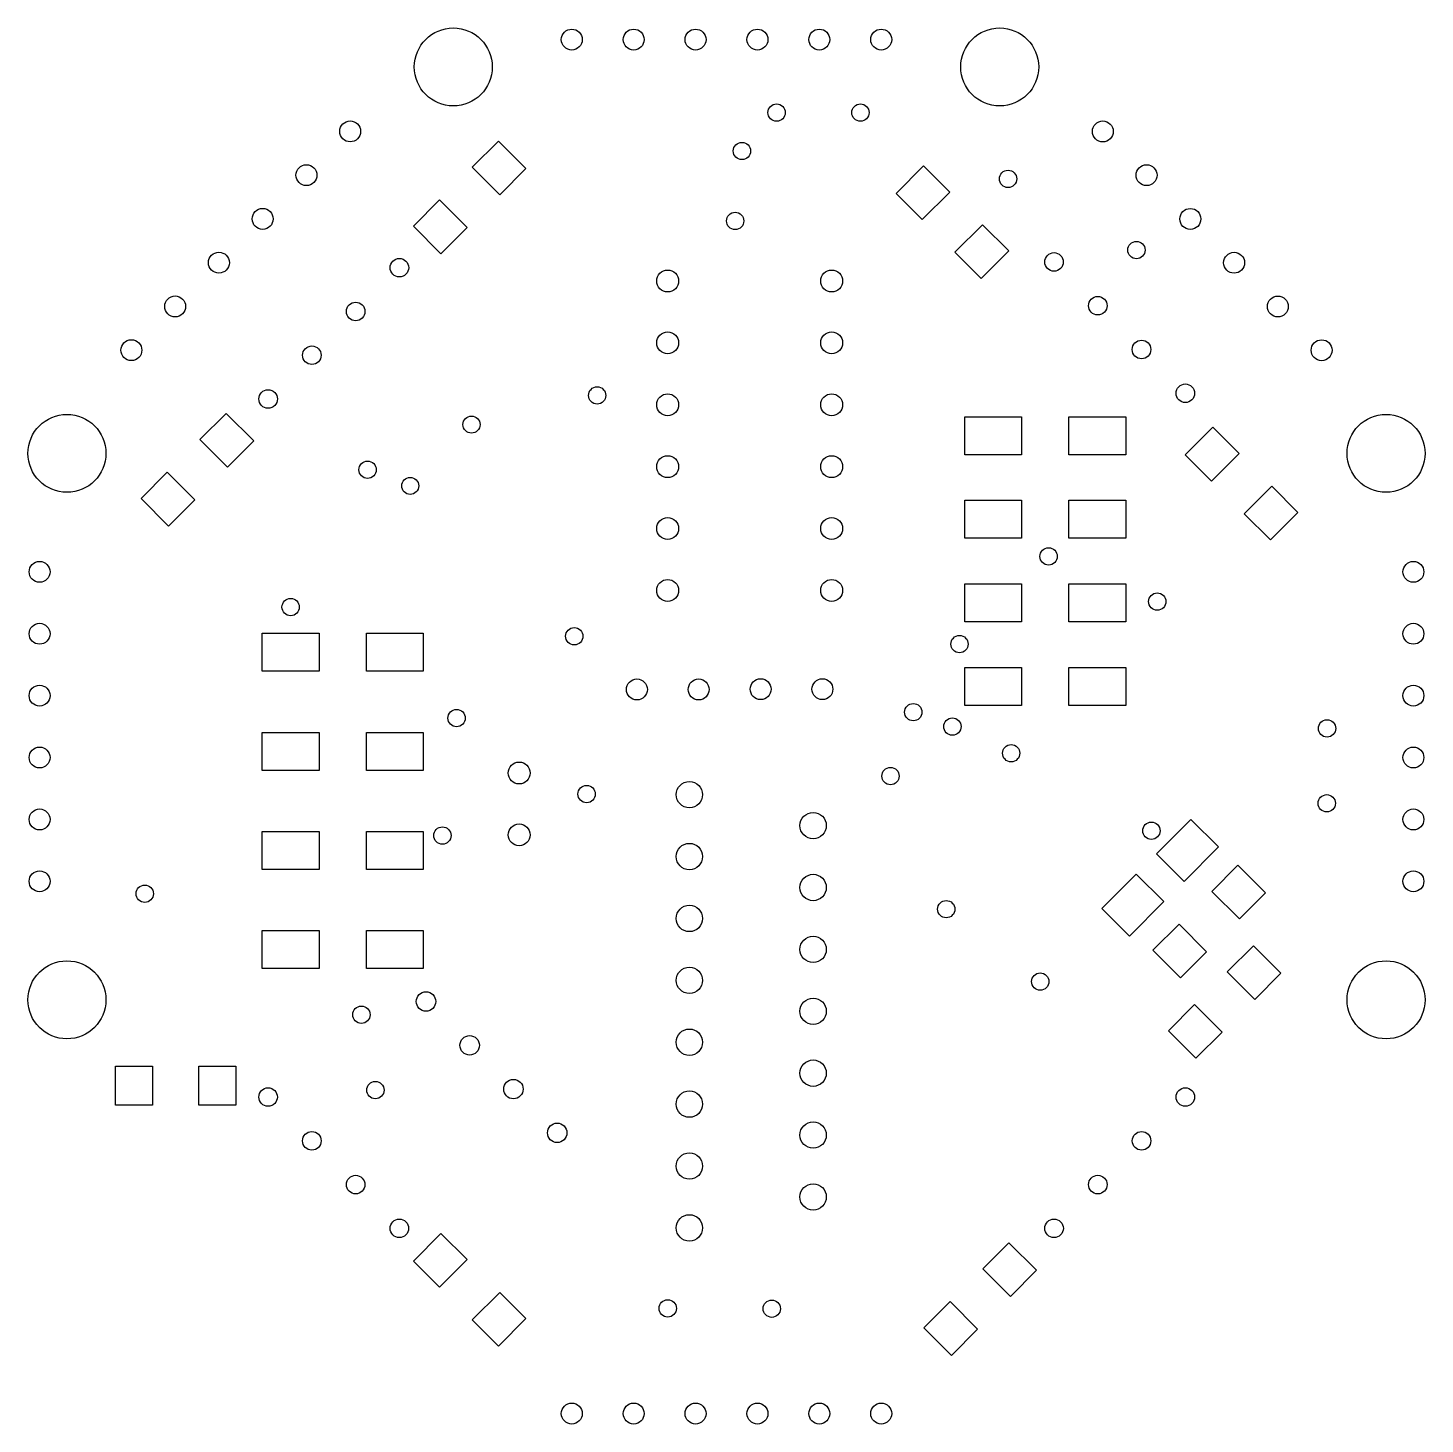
# Model space of a CAD drawing. Header units: millimetres. Extents: x 0.05 to 2.31, y 0.05 to 2.31.
import ezdxf

# ---------------------------------------------------------------- set-up
doc = ezdxf.new("R2010")
doc.units = ezdxf.units.MM
doc.header["$MEASUREMENT"] = 0
for name, color, linetype in [('PadHoleLayer', 156, 'Continuous'), ('TopPaste', 8, 'Continuous'), ('ViaHoleLayer', 16, 'Continuous')]:
    doc.layers.add(name, color=color, linetype=linetype)

# ---------------------------------------------------------------- blocks, each defined once
blk = doc.blocks.new('___6_______1')
at = {"layer": 'PadHoleLayer'}
for centre in [(0, 0.5), (0, 0.4), (0, 0.3), (0, 0.2), (0, 0.1), (0, 0)]:
    blk.add_circle(centre, 0.0169, dxfattribs=at)
blk = doc.blocks.new('___6_______2')
at = {"layer": 'PadHoleLayer'}
for centre in [(0, 0.5), (0, 0.4), (0, 0.3), (0, 0.2), (0, 0.1), (0, 0)]:
    blk.add_circle(centre, 0.0169, dxfattribs=at)
blk = doc.blocks.new('___6_______3')
at = {"layer": 'PadHoleLayer'}
for centre in [(0, 0.5), (0, 0.4), (0, 0.3), (0, 0.2), (0, 0.1), (0, 0)]:
    blk.add_circle(centre, 0.0169, dxfattribs=at)
blk = doc.blocks.new('___6_______4')
at = {"layer": 'PadHoleLayer'}
for centre in [(0, 0.5), (0, 0.4), (0, 0.3), (0, 0.2), (0, 0.1), (0, 0)]:
    blk.add_circle(centre, 0.0169, dxfattribs=at)
blk = doc.blocks.new('___6_______5')
at = {"layer": 'PadHoleLayer'}
for centre in [(0, 0.5), (0, 0.4), (0, 0.3), (0, 0.2), (0, 0.1), (0, 0)]:
    blk.add_circle(centre, 0.0169, dxfattribs=at)
blk = doc.blocks.new('___6_______6')
at = {"layer": 'PadHoleLayer'}
for centre in [(0, 0.5), (0, 0.4), (0, 0.3), (0, 0.2), (0, 0.1), (0, 0)]:
    blk.add_circle(centre, 0.0169, dxfattribs=at)
blk = doc.blocks.new('___4_______B_7')
at = {"layer": 'PadHoleLayer'}
for centre in [(0, 0), (0.1, 0), (0.2, 0), (0.3, 0)]:
    blk.add_circle(centre, 0.015, dxfattribs=at)
blk = doc.blocks.new('___4_______B_8')
at = {"layer": 'PadHoleLayer'}
for centre in [(0, 0), (0.1, 0), (0.2, 0), (0.3, 0)]:
    blk.add_circle(centre, 0.015, dxfattribs=at)
blk = doc.blocks.new('___4_______B_9')
at = {"layer": 'PadHoleLayer'}
for centre in [(0, 0), (0.1, 0), (0.2, 0), (0.3, 0)]:
    blk.add_circle(centre, 0.015, dxfattribs=at)
blk = doc.blocks.new('___4_______B_10')
at = {"layer": 'PadHoleLayer'}
for centre in [(0, 0), (0.1, 0), (0.2, 0), (0.3, 0)]:
    blk.add_circle(centre, 0.015, dxfattribs=at)
blk = doc.blocks.new('1206_11')
at = {"layer": 'TopPaste'}
for p, q in [((-0.0972, -0.0315), (-0.0972, 0.0315)), ((-0.0972, 0.0315), (-0.0374, 0.0315)), ((-0.0374, 0.0315), (-0.0374, -0.0315)), ((0.0374, -0.0315), (0.0374, 0.0315)), ((0.0374, 0.0315), (0.0972, 0.0315)), ((0.0972, 0.0315), (0.0972, -0.0315)), ((-0.0374, -0.0315), (-0.0972, -0.0315)), ((0.0972, -0.0315), (0.0374, -0.0315))]:
    blk.add_line(p, q, dxfattribs=at)
blk = doc.blocks.new('1206_12')
at = {"layer": 'TopPaste'}
for p, q in [((-0.0972, -0.0315), (-0.0972, 0.0315)), ((-0.0972, 0.0315), (-0.0374, 0.0315)), ((-0.0374, 0.0315), (-0.0374, -0.0315)), ((0.0374, -0.0315), (0.0374, 0.0315)), ((0.0374, 0.0315), (0.0972, 0.0315)), ((0.0972, 0.0315), (0.0972, -0.0315)), ((-0.0374, -0.0315), (-0.0972, -0.0315)), ((0.0972, -0.0315), (0.0374, -0.0315))]:
    blk.add_line(p, q, dxfattribs=at)
blk = doc.blocks.new('1206_13')
at = {"layer": 'TopPaste'}
for p, q in [((-0.0972, -0.0315), (-0.0972, 0.0315)), ((-0.0972, 0.0315), (-0.0374, 0.0315)), ((-0.0374, 0.0315), (-0.0374, -0.0315)), ((0.0374, -0.0315), (0.0374, 0.0315)), ((0.0374, 0.0315), (0.0972, 0.0315)), ((0.0972, 0.0315), (0.0972, -0.0315)), ((-0.0374, -0.0315), (-0.0972, -0.0315)), ((0.0972, -0.0315), (0.0374, -0.0315))]:
    blk.add_line(p, q, dxfattribs=at)
blk = doc.blocks.new('1206_14')
at = {"layer": 'TopPaste'}
for p, q in [((-0.0972, -0.0315), (-0.0972, 0.0315)), ((-0.0972, 0.0315), (-0.0374, 0.0315)), ((-0.0374, 0.0315), (-0.0374, -0.0315)), ((0.0374, -0.0315), (0.0374, 0.0315)), ((0.0374, 0.0315), (0.0972, 0.0315)), ((0.0972, 0.0315), (0.0972, -0.0315)), ((-0.0374, -0.0315), (-0.0972, -0.0315)), ((0.0972, -0.0315), (0.0374, -0.0315))]:
    blk.add_line(p, q, dxfattribs=at)
blk = doc.blocks.new('1206_15')
at = {"layer": 'TopPaste'}
for p, q in [((-0.0972, -0.0315), (-0.0972, 0.0315)), ((-0.0972, 0.0315), (-0.0374, 0.0315)), ((-0.0374, 0.0315), (-0.0374, -0.0315)), ((0.0374, -0.0315), (0.0374, 0.0315)), ((0.0374, 0.0315), (0.0972, 0.0315)), ((0.0972, 0.0315), (0.0972, -0.0315)), ((-0.0374, -0.0315), (-0.0972, -0.0315)), ((0.0972, -0.0315), (0.0374, -0.0315))]:
    blk.add_line(p, q, dxfattribs=at)
blk = doc.blocks.new('1206_16')
at = {"layer": 'TopPaste'}
for p, q in [((-0.0972, -0.0315), (-0.0972, 0.0315)), ((-0.0972, 0.0315), (-0.0374, 0.0315)), ((-0.0374, 0.0315), (-0.0374, -0.0315)), ((0.0374, -0.0315), (0.0374, 0.0315)), ((0.0374, 0.0315), (0.0972, 0.0315)), ((0.0972, 0.0315), (0.0972, -0.0315)), ((-0.0374, -0.0315), (-0.0972, -0.0315)), ((0.0972, -0.0315), (0.0374, -0.0315))]:
    blk.add_line(p, q, dxfattribs=at)
blk = doc.blocks.new('1206_17')
at = {"layer": 'TopPaste'}
for p, q in [((-0.0972, -0.0315), (-0.0972, 0.0315)), ((-0.0972, 0.0315), (-0.0374, 0.0315)), ((-0.0374, 0.0315), (-0.0374, -0.0315)), ((0.0374, -0.0315), (0.0374, 0.0315)), ((0.0374, 0.0315), (0.0972, 0.0315)), ((0.0972, 0.0315), (0.0972, -0.0315)), ((-0.0374, -0.0315), (-0.0972, -0.0315)), ((0.0972, -0.0315), (0.0374, -0.0315))]:
    blk.add_line(p, q, dxfattribs=at)
blk = doc.blocks.new('1206_18')
at = {"layer": 'TopPaste'}
for p, q in [((-0.0972, -0.0315), (-0.0972, 0.0315)), ((-0.0972, 0.0315), (-0.0374, 0.0315)), ((-0.0374, 0.0315), (-0.0374, -0.0315)), ((0.0374, -0.0315), (0.0374, 0.0315)), ((0.0374, 0.0315), (0.0972, 0.0315)), ((0.0972, 0.0315), (0.0972, -0.0315)), ((-0.0374, -0.0315), (-0.0972, -0.0315)), ((0.0972, -0.0315), (0.0374, -0.0315))]:
    blk.add_line(p, q, dxfattribs=at)
blk = doc.blocks.new('1S_C_______B_19')
at = {"layer": 'PadHoleLayer'}
for centre in [(-0.6299, 0), (-0.6299, -0.1), (-0.6299, -0.2), (-0.63, -0.3)]:
    blk.add_circle(centre, 0.0157, dxfattribs=at)
blk = doc.blocks.new('DC_DC_C____B_20')
at = {"layer": 'PadHoleLayer'}
for centre in [(0, 0), (0, -0.0998), (0.0004, -0.2), (0.0004, -0.2998)]:
    blk.add_circle(centre, 0.0169, dxfattribs=at)
blk = doc.blocks.new('1206_21')
at = {"layer": 'TopPaste'}
for p, q in [((-0.0972, -0.0315), (-0.0972, 0.0315)), ((-0.0972, 0.0315), (-0.0374, 0.0315)), ((-0.0374, 0.0315), (-0.0374, -0.0315)), ((0.0374, -0.0315), (0.0374, 0.0315)), ((0.0374, 0.0315), (0.0972, 0.0315)), ((0.0972, 0.0315), (0.0972, -0.0315)), ((-0.0374, -0.0315), (-0.0972, -0.0315)), ((0.0972, -0.0315), (0.0374, -0.0315))]:
    blk.add_line(p, q, dxfattribs=at)
blk = doc.blocks.new('CAP_8115_B_22')
at = {"layer": 'PadHoleLayer'}
for centre in [(0, 0), (0.14, 0)]:
    blk.add_circle(centre, 0.0138, dxfattribs=at)
blk = doc.blocks.new('LED3_2X1_6_23')
at = {"layer": 'TopPaste'}
for p, q in [((-0.0394, -0.0315), (-0.0394, 0.0315)), ((-0.0394, 0.0315), (0.0394, 0.0315)), ((0.0394, 0.0315), (0.0394, -0.0315)), ((0.0856, -0.0315), (0.0856, 0.0315)), ((0.0856, 0.0315), (0.1644, 0.0315)), ((0.1644, 0.0315), (0.1644, -0.0315)), ((0.0394, -0.0315), (-0.0394, -0.0315)), ((0.1644, -0.0315), (0.0856, -0.0315))]:
    blk.add_line(p, q, dxfattribs=at)
blk = doc.blocks.new('JST_B2B_B_24')
at = {"layer": 'PadHoleLayer'}
for centre in [(0, 0), (0, -0.1)]:
    blk.add_circle(centre, 0.0177, dxfattribs=at)
blk = doc.blocks.new('JST_B6B_B_25')
at = {"layer": 'PadHoleLayer'}
for centre in [(0, 0), (0, -0.1), (0, -0.2), (0, -0.3), (0, -0.4), (0, -0.5)]:
    blk.add_circle(centre, 0.0177, dxfattribs=at)
blk = doc.blocks.new('JST_B6B_B_26')
at = {"layer": 'PadHoleLayer'}
for centre in [(0, 0), (0, -0.1), (0, -0.2), (0, -0.3), (0, -0.4), (0, -0.5)]:
    blk.add_circle(centre, 0.0177, dxfattribs=at)
blk = doc.blocks.new('L298N_27')
at = {"layer": 'PadHoleLayer'}
for centre in [(0, 0), (0.2, -0.05), (0, -0.1), (0.2, -0.15), (0, -0.2), (0.2, -0.25), (0, -0.3), (0.2, -0.35), (0, -0.4), (0.2, -0.45), (0, -0.5), (0.2, -0.55), (0, -0.6), (0.2, -0.65), (0, -0.7)]:
    blk.add_circle(centre, 0.0213, dxfattribs=at)
blk = doc.blocks.new('1N4007_28')
at = {"layer": 'TopPaste'}
for p, q in [((-0.0307, 0.0384), (-0.0307, 0.1301)), ((-0.0307, 0.1301), (0.0307, 0.1301)), ((0.0307, 0.1301), (0.0307, 0.0384)), ((0.0307, 0.0384), (-0.0307, 0.0384)), ((-0.0307, -0.1301), (-0.0307, -0.0384)), ((-0.0307, -0.0384), (0.0307, -0.0384)), ((0.0307, -0.0384), (0.0307, -0.1301)), ((0.0307, -0.1301), (-0.0307, -0.1301))]:
    blk.add_line(p, q, dxfattribs=at)
blk = doc.blocks.new('1N4007_29')
at = {"layer": 'TopPaste'}
for p, q in [((-0.0307, 0.0384), (-0.0307, 0.1301)), ((-0.0307, 0.1301), (0.0307, 0.1301)), ((0.0307, 0.1301), (0.0307, 0.0384)), ((0.0307, 0.0384), (-0.0307, 0.0384)), ((-0.0307, -0.1301), (-0.0307, -0.0384)), ((-0.0307, -0.0384), (0.0307, -0.0384)), ((0.0307, -0.0384), (0.0307, -0.1301)), ((0.0307, -0.1301), (-0.0307, -0.1301))]:
    blk.add_line(p, q, dxfattribs=at)
blk = doc.blocks.new('1N4007_30')
at = {"layer": 'TopPaste'}
for p, q in [((-0.0307, 0.0384), (-0.0307, 0.1301)), ((-0.0307, 0.1301), (0.0307, 0.1301)), ((0.0307, 0.1301), (0.0307, 0.0384)), ((0.0307, 0.0384), (-0.0307, 0.0384)), ((-0.0307, -0.1301), (-0.0307, -0.0384)), ((-0.0307, -0.0384), (0.0307, -0.0384)), ((0.0307, -0.0384), (0.0307, -0.1301)), ((0.0307, -0.1301), (-0.0307, -0.1301))]:
    blk.add_line(p, q, dxfattribs=at)
blk = doc.blocks.new('1N4007_31')
at = {"layer": 'TopPaste'}
for p, q in [((-0.0307, 0.0384), (-0.0307, 0.1301)), ((-0.0307, 0.1301), (0.0307, 0.1301)), ((0.0307, 0.1301), (0.0307, 0.0384)), ((0.0307, 0.0384), (-0.0307, 0.0384)), ((-0.0307, -0.1301), (-0.0307, -0.0384)), ((-0.0307, -0.0384), (0.0307, -0.0384)), ((0.0307, -0.0384), (0.0307, -0.1301)), ((0.0307, -0.1301), (-0.0307, -0.1301))]:
    blk.add_line(p, q, dxfattribs=at)
blk = doc.blocks.new('1N4007_32')
at = {"layer": 'TopPaste'}
for p, q in [((-0.0307, 0.0384), (-0.0307, 0.1301)), ((-0.0307, 0.1301), (0.0307, 0.1301)), ((0.0307, 0.1301), (0.0307, 0.0384)), ((0.0307, 0.0384), (-0.0307, 0.0384)), ((-0.0307, -0.1301), (-0.0307, -0.0384)), ((-0.0307, -0.0384), (0.0307, -0.0384)), ((0.0307, -0.0384), (0.0307, -0.1301)), ((0.0307, -0.1301), (-0.0307, -0.1301))]:
    blk.add_line(p, q, dxfattribs=at)
blk = doc.blocks.new('1N4007_33')
at = {"layer": 'TopPaste'}
for p, q in [((-0.0307, 0.0384), (-0.0307, 0.1301)), ((-0.0307, 0.1301), (0.0307, 0.1301)), ((0.0307, 0.1301), (0.0307, 0.0384)), ((0.0307, 0.0384), (-0.0307, 0.0384)), ((-0.0307, -0.1301), (-0.0307, -0.0384)), ((-0.0307, -0.0384), (0.0307, -0.0384)), ((0.0307, -0.0384), (0.0307, -0.1301)), ((0.0307, -0.1301), (-0.0307, -0.1301))]:
    blk.add_line(p, q, dxfattribs=at)
blk = doc.blocks.new('1N4007_34')
at = {"layer": 'TopPaste'}
for p, q in [((-0.0307, 0.0384), (-0.0307, 0.1301)), ((-0.0307, 0.1301), (0.0307, 0.1301)), ((0.0307, 0.1301), (0.0307, 0.0384)), ((0.0307, 0.0384), (-0.0307, 0.0384)), ((-0.0307, -0.1301), (-0.0307, -0.0384)), ((-0.0307, -0.0384), (0.0307, -0.0384)), ((0.0307, -0.0384), (0.0307, -0.1301)), ((0.0307, -0.1301), (-0.0307, -0.1301))]:
    blk.add_line(p, q, dxfattribs=at)
blk = doc.blocks.new('1N4007_35')
at = {"layer": 'TopPaste'}
for p, q in [((-0.0307, 0.0384), (-0.0307, 0.1301)), ((-0.0307, 0.1301), (0.0307, 0.1301)), ((0.0307, 0.1301), (0.0307, 0.0384)), ((0.0307, 0.0384), (-0.0307, 0.0384)), ((-0.0307, -0.1301), (-0.0307, -0.0384)), ((-0.0307, -0.0384), (0.0307, -0.0384)), ((0.0307, -0.0384), (0.0307, -0.1301)), ((0.0307, -0.1301), (-0.0307, -0.1301))]:
    blk.add_line(p, q, dxfattribs=at)

msp = doc.modelspace()

# ---------------------------------------------------------------- linework, layer by layer
at = {"layer": 'PadHoleLayer'}
for centre in [(0.7385, 2.2458), (1.6215, 2.2458), (0.1142, 1.6215), (2.2458, 1.6215), (0.1142, 0.7385), (2.2458, 0.7385)]:
    msp.add_circle(centre, 0.063, dxfattribs=at)
at = {"layer": 'ViaHoleLayer'}
for centre in [(1.261, 2.172), (1.3965, 2.172), (1.205, 2.11), (1.635, 2.065), (1.194, 1.997), (1.8425, 1.95), (0.971, 1.715), (0.6, 1.595), (1.7005, 1.455), (0.4757, 1.3731), (1.876, 1.382), (0.934, 1.326), (1.5565, 1.3132), (0.7438, 1.1937), (1.4818, 1.2033), (1.545, 1.18), (2.1504, 1.177), (1.64, 1.137), (1.445, 1.1), (0.954, 1.071), (2.15, 1.056), (0.721, 1.004), (1.8666, 1.0117), (0.24, 0.91), (1.535, 0.885), (1.6869, 0.768), (0.59, 0.7145), (0.6126, 0.5926), (1.085, 0.24), (1.2532, 0.2395)]:
    msp.add_circle(centre, 0.014, dxfattribs=at)

# ---------------------------------------------------------------- block references
for name, p, rotation in [('___6_______3', (1.43, 2.29), 90), ('___6_______2', (0.5719, 2.1417), 135), ('___6_______4', (1.7881, 2.1416), 225), ('1206_15', (0.765, 2.035), 45), ('1206_11', (1.545, 1.995), 135), ('___4_______B_8', (0.4393, 1.7093), 45), ('___4_______B_7', (1.9214, 1.7186), 135), ('JST_B6B_B_26', (1.085, 1.4), 180), ('JST_B6B_B_25', (1.35, 1.4), 180), ('1206_16', (0.325, 1.595), 225), ('CAP_8115_B_22', (0.6689, 1.5689), 45), ('1N4007_31', (1.695, 1.65), 270), ('1206_12', (2.0124, 1.5726), 315), ('1N4007_32', (1.695, 1.515), 270), ('1N4007_29', (1.695, 1.38), 270), ('1N4007_28', (0.56, 1.3), 270), ('1N4007_30', (1.695, 1.245), 270), ('DC_DC_C____B_20', (1.0352, 1.24), 90), ('1N4007_35', (0.56, 1.14), 270), ('LED3_2X1_6_23', (1.925, 0.98), 225), ('1N4007_34', (0.56, 0.98), 270), ('1206_21', (1.96, 0.865), 45), ('1N4007_33', (0.56, 0.82), 270), ('1206_13', (1.985, 0.735), 45), ('1S_C_______B_19', (0.461, 0.0782), 225), ('1206_17', (0.29, 0.6), 180), ('___4_______B_10', (0.6514, 0.3693), 135), ('___4_______B_9', (1.7093, 0.3693), 45), ('1206_18', (0.765, 0.27), 315), ('1206_14', (1.59, 0.255), 225), ('___6_______6', (1.43, 0.07), 90)]:
    msp.add_blockref(name, p, dxfattribs=dict(rotation=rotation))
for name, p in [('___6_______1', (0.07, 0.93)), ('___6_______5', (2.29, 0.93)), ('JST_B2B_B_24', (0.845, 1.105)), ('L298N_27', (1.12, 1.07))]:
    msp.add_blockref(name, p)

doc.saveas('drawing.dxf')
